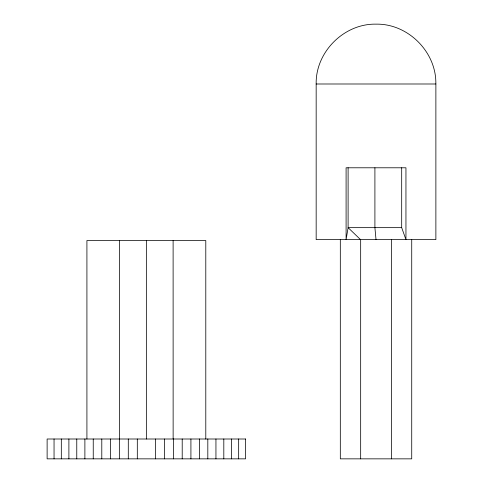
<?xml version="1.0" encoding="UTF-8"?>
<svg xmlns="http://www.w3.org/2000/svg" width="483" height="483" viewBox="0 0 483 483"><rect width="100%" height="100%" fill="white"/><g stroke="black" fill="none" stroke-linecap="round" stroke-linejoin="round"><path stroke-width="0.72" d="M316.148 83.994L435.877 83.994L435.877 239.616L316.166 239.616L316.166 83.994C315.49 52.007 344.023 23.48 376.009 24.15C407.99 23.48 436.523 52.007 435.847 83.994M401.687 227.65L348.11 227.65L346.094 239.616L346.094 167.788L405.949 167.788L405.949 239.616L401.687 227.65L401.687 167.788M360.529 239.616L348.11 227.65L348.11 167.788M376.022 239.616L374.905 227.65L374.905 167.788M411.727 239.616L411.727 458.85L340.316 458.85L340.316 239.616M391.375 239.616L391.375 458.85M360.668 239.616L360.668 458.85M238.662 439.005L238.662 458.85M231.393 439.005L231.393 458.85M223.81 439.005L223.81 458.85M215.943 439.005L215.943 458.85M207.817 439.005L207.817 458.85M205.794 439.005L205.794 240.54L86.916 240.54L86.916 439.005M199.467 439.005L199.467 458.85M190.918 439.005L190.918 458.85M182.206 439.005L182.206 458.85M173.361 439.005L173.361 458.85M173.113 240.54L173.137 439.005M164.413 439.005L164.413 458.85M155.399 439.005L155.399 458.85M146.355 240.54L146.355 439.005M137.311 439.005L137.311 458.85M128.297 439.005L128.297 458.85M119.555 240.54L119.555 439.005M119.349 439.005L119.349 458.85M110.504 439.005L110.504 458.85M101.792 439.005L101.792 458.85M93.243 439.005L93.243 458.85M84.887 439.005L84.887 458.85M76.767 439.005L76.767 458.85M68.894 439.005L68.894 458.85M61.317 439.005L61.317 458.85M54.048 439.005L54.048 458.85M245.587 439.005L47.123 439.005L47.123 458.85L245.587 458.85L245.587 439.005"/></g></svg>
